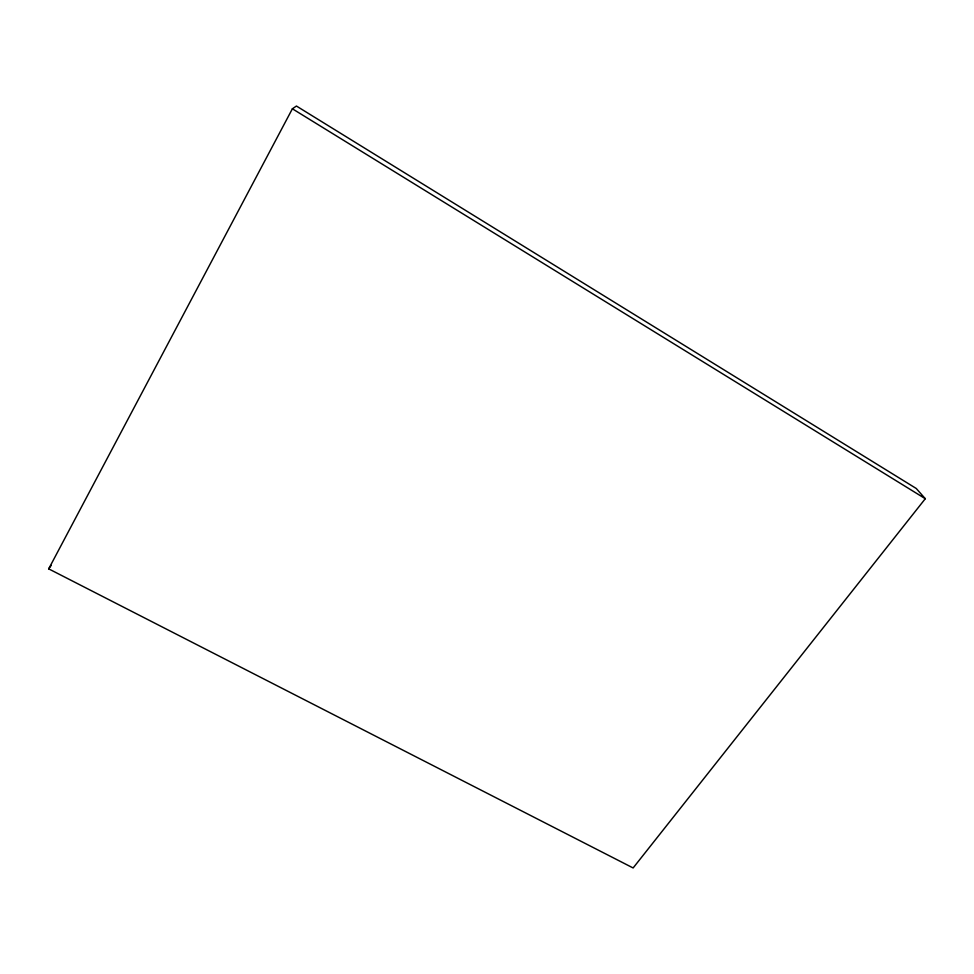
<?xml version="1.0" encoding="UTF-8"?>
<svg xmlns="http://www.w3.org/2000/svg" width="974" height="974" viewBox="0 0 974 974"><rect width="100%" height="100%" fill="white"/><g stroke="black" fill="none" stroke-linecap="round" stroke-linejoin="round"><path stroke-width="1.46" d="M48.7 568.865L292.383 108.784L296.437 106.044L916.254 488.485L925.3 498.712L633.124 867.956L48.7 568.865L51.196 565.431M292.383 108.784L925.3 498.712"/></g></svg>
